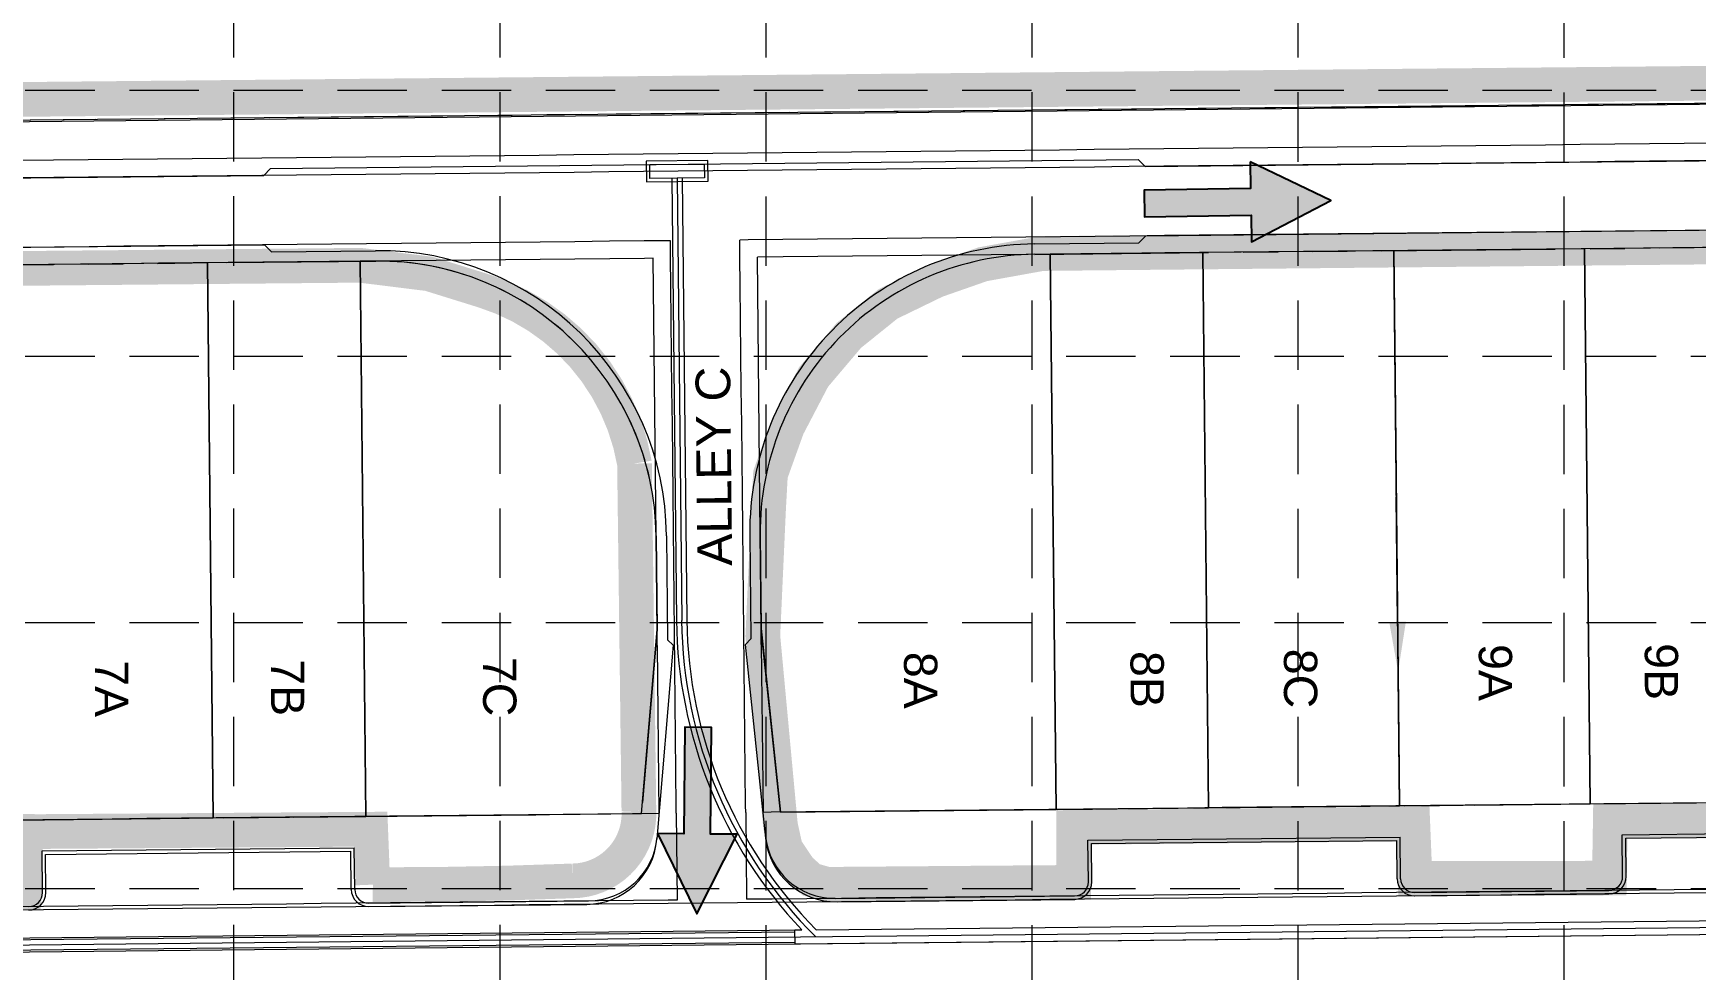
# Model space of a CAD drawing. Extents: x 2509062 to 2510599, y 7103311 to 7105769.
# Drawn here: x 2509763.3 to 2510002.9, y 7105218.3 to 7105353.2 of the extents above; entities that cross this region are included whole.
import ezdxf
from ezdxf.enums import TextEntityAlignment as Align

# ---------------------------------------------------------------- set-up
doc = ezdxf.new("R2010")
doc.units = 0
doc.header["$LTSCALE"] = 40
doc.header["$MEASUREMENT"] = 0
for name, pattern in [('DASHED', [0.75, 0.5, -0.25]), ('HIDDEN', [0.375, 0.25, -0.125]), ('PHANTOM2', [1.25, 0.625, -0.125, 0.125, -0.125, 0.125, -0.125])]:
    doc.linetypes.add(name, pattern=pattern)
for name, color, linetype in [('1 EROSION BLANKET', 84, 'Continuous'), ('C-FLOW-ARRW-2', 7, 'Continuous'), ('C-STNAMES-PH3-N', 1, 'Continuous'), ('C-TOPO-TINN-ALLEY-EP', 1, 'Continuous'), ('C-TOPO-TINN-BACK', 4, 'Continuous'), ('C-TOPO-TINN-CONST', 5, 'Continuous'), ('C-TOPO-TINN-FACE', 2, 'Continuous'), ('C-TOPO-TINN-RTWY', 3, 'Continuous'), ('GRID', 254, 'DASHED'), ('LIMITS OF DISTURBANCE', 1, 'Continuous'), ('STORM', 5, 'Continuous'), ('XHO461B_PT$0$V-BNDY-E', 14, 'Continuous'), ('XHO461B_ST$0$C-PHASE-BNDY', 14, 'Continuous'), ('XHO461C_PT$0$V-AREA', 6, 'Continuous'), ('XHO461C_PT$0$V-BNDY-ALL-N', 6, 'Continuous'), ('XHO461C_PT$0$V-BNDY-N-P3', 3, 'PHANTOM2'), ('XHO461C_PT$0$V-PROP-SUBD-IDEN-N-P3', 7, 'Continuous'), ('XHO461C_PT$0$V-PROP-SUBD-N-P3', 7, 'Continuous'), ('XHO461C_PT$0$V-RWAY-LINE-N-P3', 4, 'PHANTOM2'), ('XHO461C_PV$0$C-PHASE-BNDY', 3, 'Continuous'), ('XHO461C_PV$0$C-ROAD-BACK-N', 4, 'Continuous'), ('XHO461C_PV$0$C-ROAD-FACE-N', 2, 'Continuous'), ('XHO461PT$0$V-BNDY-ALL-N', 6, 'Continuous'), ('XHO461ST$0$C-PHASE-BNDY', 3, 'Continuous')]:
    doc.layers.add(name, color=color, linetype=linetype)
doc.styles.get("Standard").update_dxf_attribs({"font": 'ARIAL.TTF'})

msp = doc.modelspace()

# ---------------------------------------------------------------- linework, layer by layer
for points in [[(2509938.71, 7105334.72), (2509938.77, 7105330.88), (2509923.41, 7105330.63), (2509923.47, 7105326.79), (2509938.83, 7105327.04), (2509938.89, 7105323.2), (2509950.32, 7105329.14), (2509938.71, 7105334.72)], [(2509864.79, 7105237.82), (2509860.95, 7105237.85), (2509861.07, 7105253.21), (2509857.23, 7105253.24), (2509857.11, 7105237.88), (2509853.27, 7105237.91), (2509858.94, 7105226.34), (2509864.79, 7105237.82)]]:
    msp.add_lwpolyline(points, close=True)
at = {"color": 254}
for points in [[(2509938.89, 7105323.2), (2509938.71, 7105334.72), (2509950.32, 7105329.14), (2509938.71, 7105334.72)], [(2509923.41, 7105330.63), (2509923.47, 7105326.79), (2509938.77, 7105330.88), (2509938.83, 7105327.04)], [(2509861.07, 7105253.21), (2509857.23, 7105253.24), (2509860.95, 7105237.85), (2509857.11, 7105237.88)], [(2509853.27, 7105237.91), (2509864.79, 7105237.82), (2509858.94, 7105226.34), (2509864.79, 7105237.82)]]:
    msp.add_solid(points, dxfattribs=at)
at = {"layer": '1 EROSION BLANKET', "linetype": 'Continuous', "const_width": 5}
msp.add_lwpolyline([(2510039.23, 7105239.89), (2509990.6, 7105239.67), (2509990.47, 7105231.49), (2509962.46, 7105231.44), (2509962.14, 7105239.3), (2509913.26, 7105238.8), (2509913.26, 7105230.88), (2509877.71, 7105230.6), (2509875.45, 7105231.25), (2509873.75, 7105232.78), (2509871.74, 7105235.77), (2509871.01, 7105239.08), (2509868.47, 7105266.39), (2509869.3, 7105284.75), (2509869.57, 7105289.67), (2509872.01, 7105296.47), (2509875.78, 7105303.69), (2509880.86, 7105309.69), (2509886.52, 7105314.24), (2509893.44, 7105317.6), (2509900.17, 7105319.95), (2509908.7, 7105321.49), (2510042.24, 7105322.8)], dxfattribs=at)
msp.add_lwpolyline([(2509455.42, 7105316.51), (2509810.44, 7105319.8), (2509820.35, 7105318.57), (2509828.17, 7105316.14, -0.282446), (2509849.98, 7105291.23), (2509850.61, 7105241.19, -0.423985), (2509841.04, 7105231.09, -0.010534), (2509812.27, 7105230.55), (2509811.96, 7105238.54), (2509764.03, 7105238.2), (2509762.18, 7105238.23), (2509762.21, 7105230.89), (2509762.09, 7105229.55), (2509761.22, 7105229.6), (2509757.88, 7105229.78)], format="xyb", dxfattribs=at)
at = {"layer": 'C-FLOW-ARRW-2', "color": 7, "lineweight": 0}
msp.add_line((2509959.94, 7105268.43), (2509959.76, 7105286.42), dxfattribs=at)
msp.add_solid([(2509961.14, 7105268.44), (2509960.02, 7105261.23), (2509958.74, 7105268.41)], dxfattribs=at)
at = {"layer": 'C-TOPO-TINN-ALLEY-EP', "color": 7, "lineweight": 0}
for p, q in [((2509846.27, 7105333.25, 715.62), (2509841.27, 7105333.19, 715.63)), ((2509851.27, 7105333.3, 715.61), (2509846.27, 7105333.25, 715.62)), ((2509856.27, 7105333.35, 715.6), (2509851.27, 7105333.3, 715.61)), ((2509861.27, 7105333.4, 715.6), (2509856.27, 7105333.35, 715.6)), ((2509866.27, 7105333.45, 715.6), (2509861.27, 7105333.4, 715.6)), ((2509871.27, 7105333.5, 715.6), (2509866.27, 7105333.45, 715.6)), ((2509876.27, 7105333.55, 715.61), (2509871.27, 7105333.5, 715.6)), ((2509881.27, 7105333.6, 715.62), (2509876.27, 7105333.55, 715.61)), ((2509886.27, 7105333.66, 715.63), (2509881.27, 7105333.6, 715.62)), ((2509891.27, 7105333.71, 715.64), (2509886.27, 7105333.66, 715.63)), ((2509896.27, 7105333.76, 715.65), (2509891.27, 7105333.71, 715.64)), ((2509901.27, 7105333.81, 715.67), (2509896.27, 7105333.76, 715.65)), ((2509906.27, 7105333.86, 715.69), (2509901.27, 7105333.81, 715.67)), ((2509911.27, 7105333.91, 715.72), (2509906.27, 7105333.86, 715.69)), ((2509916.27, 7105333.96, 715.74), (2509911.27, 7105333.91, 715.72)), ((2509921.27, 7105334.01, 715.77), (2509916.27, 7105333.96, 715.74)), ((2509926.27, 7105334.06, 715.79), (2509921.27, 7105334.01, 715.77)), ((2509931.27, 7105334.12, 715.81), (2509926.27, 7105334.06, 715.79)), ((2509936.27, 7105334.17, 715.82), (2509931.27, 7105334.12, 715.81)), ((2509941.27, 7105334.22, 715.84), (2509936.27, 7105334.17, 715.82)), ((2509946.27, 7105334.27, 715.85), (2509941.27, 7105334.22, 715.84)), ((2509951.27, 7105334.32, 715.85), (2509946.27, 7105334.27, 715.85)), ((2509956.27, 7105334.37, 715.86), (2509951.27, 7105334.32, 715.85)), ((2509961.27, 7105334.42, 715.86), (2509956.27, 7105334.37, 715.86)), ((2509966.27, 7105334.47, 715.86), (2509961.27, 7105334.42, 715.86)), ((2509971.27, 7105334.53, 715.85), (2509966.27, 7105334.47, 715.86)), ((2509976.27, 7105334.58, 715.85), (2509971.27, 7105334.53, 715.85)), ((2509981.27, 7105334.63, 715.83), (2509976.27, 7105334.58, 715.85)), ((2509986.27, 7105334.68, 715.82), (2509981.27, 7105334.63, 715.83)), ((2509991.27, 7105334.73, 715.8), (2509986.27, 7105334.68, 715.82)), ((2509996.27, 7105334.78, 715.78), (2509991.27, 7105334.73, 715.8)), ((2510001.27, 7105334.83, 715.76), (2509996.27, 7105334.78, 715.78)), ((2510006.27, 7105334.88, 715.74), (2510001.27, 7105334.83, 715.76)), ((2509766.28, 7105332.43, 716.03), (2509761.28, 7105332.38, 716.06)), ((2509771.28, 7105332.48, 716), (2509766.28, 7105332.43, 716.03)), ((2509776.28, 7105332.53, 715.97), (2509771.28, 7105332.48, 716)), ((2509781.28, 7105332.58, 715.94), (2509776.28, 7105332.53, 715.97)), ((2509786.28, 7105332.63, 715.91), (2509781.28, 7105332.58, 715.94)), ((2509791.28, 7105332.68, 715.88), (2509786.28, 7105332.63, 715.91)), ((2509796.28, 7105332.73, 715.85), (2509791.28, 7105332.68, 715.88)), ((2509801.28, 7105332.79, 715.82), (2509796.28, 7105332.73, 715.85)), ((2509806.28, 7105332.84, 715.79), (2509801.28, 7105332.79, 715.82)), ((2509811.28, 7105332.89, 715.76), (2509806.28, 7105332.84, 715.79)), ((2509816.28, 7105332.94, 715.73), (2509811.28, 7105332.89, 715.76)), ((2509821.27, 7105332.99, 715.71), (2509816.28, 7105332.94, 715.73)), ((2509826.27, 7105333.04, 715.68), (2509821.27, 7105332.99, 715.71)), ((2509831.27, 7105333.09, 715.66), (2509826.27, 7105333.04, 715.68)), ((2509836.27, 7105333.14, 715.65), (2509831.27, 7105333.09, 715.66)), ((2509841.27, 7105333.19, 715.63), (2509836.27, 7105333.14, 715.65))]:
    msp.add_line(p, q, dxfattribs=at)
at = {"layer": 'C-TOPO-TINN-BACK', "color": 7, "lineweight": 0}
for p, q in [((2509846.27, 7105333.25, 715.12), (2509841.27, 7105333.19, 715.13)), ((2509851.27, 7105333.3, 715.11), (2509846.27, 7105333.25, 715.12)), ((2509856.27, 7105333.35, 715.11), (2509851.27, 7105333.3, 715.11)), ((2509861.27, 7105333.4, 715.1), (2509856.27, 7105333.35, 715.11)), ((2509866.27, 7105333.45, 715.1), (2509861.27, 7105333.4, 715.1)), ((2509871.27, 7105333.5, 715.1), (2509866.27, 7105333.45, 715.1)), ((2509876.27, 7105333.55, 715.11), (2509871.27, 7105333.5, 715.1)), ((2509881.27, 7105333.6, 715.12), (2509876.27, 7105333.55, 715.11)), ((2509886.27, 7105333.66, 715.13), (2509881.27, 7105333.6, 715.12)), ((2509891.27, 7105333.71, 715.14), (2509886.27, 7105333.66, 715.13)), ((2509896.27, 7105333.76, 715.16), (2509891.27, 7105333.71, 715.14)), ((2509901.27, 7105333.81, 715.17), (2509896.27, 7105333.76, 715.16)), ((2509906.27, 7105333.86, 715.2), (2509901.27, 7105333.81, 715.17)), ((2509911.27, 7105333.91, 715.22), (2509906.27, 7105333.86, 715.2)), ((2509916.27, 7105333.96, 715.24), (2509911.27, 7105333.91, 715.22)), ((2509921.27, 7105334.01, 715.27), (2509916.27, 7105333.96, 715.24)), ((2509926.27, 7105334.06, 715.29), (2509921.27, 7105334.01, 715.27)), ((2509931.27, 7105334.12, 715.31), (2509926.27, 7105334.06, 715.29)), ((2509936.27, 7105334.17, 715.33), (2509931.27, 7105334.12, 715.31)), ((2509941.27, 7105334.22, 715.34), (2509936.27, 7105334.17, 715.33)), ((2509946.27, 7105334.27, 715.35), (2509941.27, 7105334.22, 715.34)), ((2509951.27, 7105334.32, 715.36), (2509946.27, 7105334.27, 715.35)), ((2509956.27, 7105334.37, 715.36), (2509951.27, 7105334.32, 715.36)), ((2509961.27, 7105334.42, 715.36), (2509956.27, 7105334.37, 715.36)), ((2509966.27, 7105334.47, 715.36), (2509961.27, 7105334.42, 715.36)), ((2509971.27, 7105334.53, 715.36), (2509966.27, 7105334.47, 715.36)), ((2509976.27, 7105334.58, 715.35), (2509971.27, 7105334.53, 715.36)), ((2509981.27, 7105334.63, 715.34), (2509976.27, 7105334.58, 715.35)), ((2509986.27, 7105334.68, 715.32), (2509981.27, 7105334.63, 715.34)), ((2509991.27, 7105334.73, 715.31), (2509986.27, 7105334.68, 715.32)), ((2509996.27, 7105334.78, 715.29), (2509991.27, 7105334.73, 715.31)), ((2510001.27, 7105334.83, 715.26), (2509996.27, 7105334.78, 715.29)), ((2510006.27, 7105334.88, 715.24), (2510001.27, 7105334.83, 715.26)), ((2509766.28, 7105332.43, 715.53), (2509761.28, 7105332.38, 715.56)), ((2509771.28, 7105332.48, 715.5), (2509766.28, 7105332.43, 715.53)), ((2509776.28, 7105332.53, 715.47), (2509771.28, 7105332.48, 715.5)), ((2509781.28, 7105332.58, 715.44), (2509776.28, 7105332.53, 715.47)), ((2509786.28, 7105332.63, 715.41), (2509781.28, 7105332.58, 715.44)), ((2509791.28, 7105332.68, 715.38), (2509786.28, 7105332.63, 715.41)), ((2509796.28, 7105332.73, 715.35), (2509791.28, 7105332.68, 715.38)), ((2509801.28, 7105332.79, 715.32), (2509796.28, 7105332.73, 715.35)), ((2509806.28, 7105332.84, 715.29), (2509801.28, 7105332.79, 715.32)), ((2509811.28, 7105332.89, 715.26), (2509806.28, 7105332.84, 715.29)), ((2509816.28, 7105332.94, 715.23), (2509811.28, 7105332.89, 715.26)), ((2509821.27, 7105332.99, 715.21), (2509816.28, 7105332.94, 715.23)), ((2509826.27, 7105333.04, 715.19), (2509821.27, 7105332.99, 715.21)), ((2509831.27, 7105333.09, 715.17), (2509826.27, 7105333.04, 715.19)), ((2509836.27, 7105333.14, 715.15), (2509831.27, 7105333.09, 715.17)), ((2509841.27, 7105333.19, 715.13), (2509836.27, 7105333.14, 715.15)), ((2509886.37, 7105323.66, 715.13), (2509881.37, 7105323.6, 715.12)), ((2509891.37, 7105323.71, 715.14), (2509886.37, 7105323.66, 715.13)), ((2509896.37, 7105323.76, 715.16), (2509891.37, 7105323.71, 715.14)), ((2509901.37, 7105323.81, 715.17), (2509896.37, 7105323.76, 715.16)), ((2509906.37, 7105323.86, 715.2), (2509901.37, 7105323.81, 715.17)), ((2509911.37, 7105323.91, 715.22), (2509906.37, 7105323.86, 715.2)), ((2509916.37, 7105323.96, 715.24), (2509911.37, 7105323.91, 715.22)), ((2509921.37, 7105324.01, 715.27), (2509916.37, 7105323.96, 715.24)), ((2509926.37, 7105324.07, 715.29), (2509921.37, 7105324.01, 715.27)), ((2509931.37, 7105324.12, 715.31), (2509926.37, 7105324.07, 715.29)), ((2509936.37, 7105324.17, 715.33), (2509931.37, 7105324.12, 715.31)), ((2509941.37, 7105324.22, 715.34), (2509936.37, 7105324.17, 715.33)), ((2509946.37, 7105324.27, 715.35), (2509941.37, 7105324.22, 715.34)), ((2509951.37, 7105324.32, 715.36), (2509946.37, 7105324.27, 715.35)), ((2509956.37, 7105324.37, 715.36), (2509951.37, 7105324.32, 715.36)), ((2509961.37, 7105324.42, 715.36), (2509956.37, 7105324.37, 715.36)), ((2509966.37, 7105324.47, 715.36), (2509961.37, 7105324.42, 715.36)), ((2509971.37, 7105324.53, 715.36), (2509966.37, 7105324.47, 715.36)), ((2509976.37, 7105324.58, 715.35), (2509971.37, 7105324.53, 715.36)), ((2509981.37, 7105324.63, 715.34), (2509976.37, 7105324.58, 715.35)), ((2509986.37, 7105324.68, 715.32), (2509981.37, 7105324.63, 715.34)), ((2509991.37, 7105324.73, 715.31), (2509986.37, 7105324.68, 715.32)), ((2509996.37, 7105324.78, 715.29), (2509991.37, 7105324.73, 715.31)), ((2510001.37, 7105324.83, 715.26), (2509996.37, 7105324.78, 715.29)), ((2510006.37, 7105324.88, 715.24), (2510001.37, 7105324.83, 715.26)), ((2509766.38, 7105322.43, 715.53), (2509761.38, 7105322.38, 715.56)), ((2509771.38, 7105322.48, 715.5), (2509766.38, 7105322.43, 715.53)), ((2509776.38, 7105322.53, 715.47), (2509771.38, 7105322.48, 715.5)), ((2509781.38, 7105322.58, 715.44), (2509776.38, 7105322.53, 715.47)), ((2509786.38, 7105322.63, 715.41), (2509781.38, 7105322.58, 715.44)), ((2509791.38, 7105322.68, 715.38), (2509786.38, 7105322.63, 715.41)), ((2509796.38, 7105322.73, 715.35), (2509791.38, 7105322.68, 715.38)), ((2509801.38, 7105322.79, 715.32), (2509796.38, 7105322.73, 715.35)), ((2509806.38, 7105322.84, 715.29), (2509801.38, 7105322.79, 715.32)), ((2509811.38, 7105322.89, 715.26), (2509806.38, 7105322.84, 715.29)), ((2509816.38, 7105322.94, 715.23), (2509811.38, 7105322.89, 715.26)), ((2509821.38, 7105322.99, 715.21), (2509816.38, 7105322.94, 715.23)), ((2509826.38, 7105323.04, 715.19), (2509821.38, 7105322.99, 715.21)), ((2509831.38, 7105323.09, 715.17), (2509826.38, 7105323.04, 715.19)), ((2509836.38, 7105323.14, 715.15), (2509831.38, 7105323.09, 715.17)), ((2509841.38, 7105323.2, 715.13), (2509836.38, 7105323.14, 715.15)), ((2509846.38, 7105323.25, 715.12), (2509841.38, 7105323.2, 715.13)), ((2509851.38, 7105323.3, 715.11), (2509846.38, 7105323.25, 715.12)), ((2509855.15, 7105323.34, 715.11), (2509851.38, 7105323.3, 715.11)), ((2509855.18, 7105320.84, 715.15), (2509855.15, 7105323.34, 715.11)), ((2509866.37, 7105323.45, 715.1), (2509865.15, 7105323.44, 715.1)), ((2509865.18, 7105320.94, 715.15), (2509865.15, 7105323.44, 715.1)), ((2509871.37, 7105323.5, 715.1), (2509866.37, 7105323.45, 715.1)), ((2509876.37, 7105323.55, 715.11), (2509871.37, 7105323.5, 715.1)), ((2509881.37, 7105323.6, 715.12), (2509876.37, 7105323.55, 715.11)), ((2509855.22, 7105316.84, 715.17), (2509855.18, 7105320.84, 715.15)), ((2509865.22, 7105316.94, 715.17), (2509865.18, 7105320.94, 715.15)), ((2509855.27, 7105311.84, 715.19), (2509855.22, 7105316.84, 715.17)), ((2509865.27, 7105311.94, 715.19), (2509865.22, 7105316.94, 715.17)), ((2509855.32, 7105306.84, 715.22), (2509855.27, 7105311.84, 715.19)), ((2509865.32, 7105306.94, 715.22), (2509865.27, 7105311.94, 715.19)), ((2509865.37, 7105301.94, 715.24), (2509865.32, 7105306.94, 715.22)), ((2509855.37, 7105301.84, 715.24), (2509855.32, 7105306.84, 715.22)), ((2509855.43, 7105296.84, 715.27), (2509855.37, 7105301.84, 715.24)), ((2509865.43, 7105296.94, 715.27), (2509865.37, 7105301.94, 715.24)), ((2509855.48, 7105291.84, 715.29), (2509855.43, 7105296.84, 715.27)), ((2509865.48, 7105291.94, 715.29), (2509865.43, 7105296.94, 715.27)), ((2509855.53, 7105286.84, 715.32), (2509855.48, 7105291.84, 715.29)), ((2509865.53, 7105286.94, 715.32), (2509865.48, 7105291.94, 715.29)), ((2509855.58, 7105281.84, 715.35), (2509855.53, 7105286.84, 715.32)), ((2509865.58, 7105281.94, 715.35), (2509865.53, 7105286.94, 715.32)), ((2509855.63, 7105276.84, 715.37), (2509855.58, 7105281.84, 715.35)), ((2509865.63, 7105276.94, 715.37), (2509865.58, 7105281.94, 715.35)), ((2509855.68, 7105271.84, 715.4), (2509855.63, 7105276.84, 715.37)), ((2509865.68, 7105271.94, 715.4), (2509865.63, 7105276.94, 715.37)), ((2509855.73, 7105266.84, 715.42), (2509855.68, 7105271.84, 715.4)), ((2509865.73, 7105266.94, 715.42), (2509865.68, 7105271.94, 715.4)), ((2509855.78, 7105261.84, 715.45), (2509855.73, 7105266.84, 715.42)), ((2509865.78, 7105261.94, 715.45), (2509865.73, 7105266.94, 715.42)), ((2509855.84, 7105256.84, 715.47), (2509855.78, 7105261.84, 715.45)), ((2509865.83, 7105256.94, 715.47), (2509865.78, 7105261.94, 715.45)), ((2509855.89, 7105251.84, 715.5), (2509855.84, 7105256.84, 715.47)), ((2509865.89, 7105251.94, 715.5), (2509865.83, 7105256.94, 715.47)), ((2509855.94, 7105246.84, 715.53), (2509855.89, 7105251.84, 715.5)), ((2509865.94, 7105246.94, 715.53), (2509865.89, 7105251.94, 715.5)), ((2509855.99, 7105241.84, 715.55), (2509855.94, 7105246.84, 715.53)), ((2509865.99, 7105241.94, 715.55), (2509865.94, 7105246.94, 715.53)), ((2509856, 7105240.84, 715.56), (2509855.99, 7105241.84, 715.55)), ((2509856, 7105240.84, 715.56), (2509856.13, 7105228.34, 716.3)), ((2509866, 7105240.94, 715.56), (2509865.99, 7105241.94, 715.55)), ((2509866, 7105240.94, 715.56), (2509866.13, 7105228.44, 716.25)), ((2509804.82, 7105227.82, 716.56), (2509799.82, 7105227.76, 716.58)), ((2509809.82, 7105227.87, 716.53), (2509804.82, 7105227.82, 716.56)), ((2509814.81, 7105227.92, 716.51), (2509809.82, 7105227.87, 716.53)), ((2509819.81, 7105227.97, 716.48), (2509814.81, 7105227.92, 716.51)), ((2509824.81, 7105228.02, 716.46), (2509819.81, 7105227.97, 716.48)), ((2509829.81, 7105228.07, 716.43), (2509824.81, 7105228.02, 716.46)), ((2509834.81, 7105228.12, 716.41), (2509829.81, 7105228.07, 716.43)), ((2509839.81, 7105228.17, 716.38), (2509834.81, 7105228.12, 716.41)), ((2509844.81, 7105228.23, 716.36), (2509839.81, 7105228.17, 716.38)), ((2509849.81, 7105228.28, 716.33), (2509844.81, 7105228.23, 716.36)), ((2509854.81, 7105228.33, 716.31), (2509849.81, 7105228.28, 716.33)), ((2509856.13, 7105228.34, 716.3), (2509854.81, 7105228.33, 716.31)), ((2509869.81, 7105228.48, 716.23), (2509866.13, 7105228.44, 716.25)), ((2509874.81, 7105228.53, 716.21), (2509869.81, 7105228.48, 716.23)), ((2509879.81, 7105228.58, 716.18), (2509874.81, 7105228.53, 716.21)), ((2509884.81, 7105228.63, 716.16), (2509879.81, 7105228.58, 716.18)), ((2509889.81, 7105228.69, 716.13), (2509884.81, 7105228.63, 716.16)), ((2509894.81, 7105228.74, 716.11), (2509889.81, 7105228.69, 716.13)), ((2509899.81, 7105228.79, 716.08), (2509894.81, 7105228.74, 716.11)), ((2509904.81, 7105228.84, 716.06), (2509899.81, 7105228.79, 716.08)), ((2509909.81, 7105228.89, 716.03), (2509904.81, 7105228.84, 716.06)), ((2509914.81, 7105228.94, 716.01), (2509909.81, 7105228.89, 716.03)), ((2509919.81, 7105228.99, 715.98), (2509914.81, 7105228.94, 716.01)), ((2509924.81, 7105229.04, 715.96), (2509919.81, 7105228.99, 715.98)), ((2509929.81, 7105229.1, 715.93), (2509924.81, 7105229.04, 715.96)), ((2509934.81, 7105229.15, 715.91), (2509929.81, 7105229.1, 715.93)), ((2509939.81, 7105229.2, 715.88), (2509934.81, 7105229.15, 715.91)), ((2509944.81, 7105229.25, 715.86), (2509939.81, 7105229.2, 715.88)), ((2509949.81, 7105229.3, 715.83), (2509944.81, 7105229.25, 715.86)), ((2509954.81, 7105229.35, 715.81), (2509949.81, 7105229.3, 715.83)), ((2509959.81, 7105229.4, 715.78), (2509954.81, 7105229.35, 715.81)), ((2509964.81, 7105229.45, 715.76), (2509959.81, 7105229.4, 715.78)), ((2509969.81, 7105229.5, 715.73), (2509964.81, 7105229.45, 715.76)), ((2509974.81, 7105229.56, 715.71), (2509969.81, 7105229.5, 715.73)), ((2509979.81, 7105229.61, 715.68), (2509974.81, 7105229.56, 715.71)), ((2509984.81, 7105229.66, 715.66), (2509979.81, 7105229.61, 715.68)), ((2509989.81, 7105229.71, 715.63), (2509984.81, 7105229.66, 715.66)), ((2509994.81, 7105229.76, 715.61), (2509989.81, 7105229.71, 715.63)), ((2509999.81, 7105229.81, 715.58), (2509994.81, 7105229.76, 715.61)), ((2510004.81, 7105229.86, 715.56), (2509999.81, 7105229.81, 715.58)), ((2509764.82, 7105227.41, 716.76), (2509759.82, 7105227.36, 716.78)), ((2509769.82, 7105227.46, 716.73), (2509764.82, 7105227.41, 716.76)), ((2509774.82, 7105227.51, 716.71), (2509769.82, 7105227.46, 716.73)), ((2509779.82, 7105227.56, 716.68), (2509774.82, 7105227.51, 716.71)), ((2509784.82, 7105227.61, 716.66), (2509779.82, 7105227.56, 716.68)), ((2509789.82, 7105227.66, 716.63), (2509784.82, 7105227.61, 716.66)), ((2509794.82, 7105227.71, 716.61), (2509789.82, 7105227.66, 716.63)), ((2509799.82, 7105227.76, 716.58), (2509794.82, 7105227.71, 716.61))]:
    msp.add_line(p, q, dxfattribs=at)
at = {"layer": 'C-TOPO-TINN-CONST', "color": 7, "lineweight": 0}
for p, q in [((2509959.4, 7105321.9, 715.92), (2509959.49, 7105312.9, 717)), ((2509959.49, 7105312.9, 717), (2509960.16, 7105246.91, 716.3)), ((2509960.16, 7105246.91, 716.3), (2509960.22, 7105241.91, 716.03))]:
    msp.add_line(p, q, dxfattribs=at)
at = {"layer": 'C-TOPO-TINN-FACE', "color": 7, "lineweight": 0}
for p, q in [((2509854.82, 7105227.83, 715.81), (2509849.82, 7105227.78, 715.83)), ((2509859.82, 7105227.88, 715.78), (2509854.82, 7105227.83, 715.81)), ((2509864.82, 7105227.93, 715.76), (2509859.82, 7105227.88, 715.78)), ((2509869.82, 7105227.98, 715.73), (2509864.82, 7105227.93, 715.76)), ((2509874.82, 7105228.03, 715.71), (2509869.82, 7105227.98, 715.73)), ((2509879.82, 7105228.08, 715.68), (2509874.82, 7105228.03, 715.71)), ((2509884.82, 7105228.13, 715.66), (2509879.82, 7105228.08, 715.68)), ((2509889.82, 7105228.19, 715.63), (2509884.82, 7105228.13, 715.66)), ((2509894.82, 7105228.24, 715.61), (2509889.82, 7105228.19, 715.63)), ((2509899.82, 7105228.29, 715.58), (2509894.82, 7105228.24, 715.61)), ((2509904.82, 7105228.34, 715.56), (2509899.82, 7105228.29, 715.58)), ((2509909.82, 7105228.39, 715.53), (2509904.82, 7105228.34, 715.56)), ((2509914.81, 7105228.44, 715.51), (2509909.82, 7105228.39, 715.53)), ((2509919.81, 7105228.49, 715.48), (2509914.81, 7105228.44, 715.51)), ((2509924.81, 7105228.54, 715.46), (2509919.81, 7105228.49, 715.48)), ((2509929.81, 7105228.6, 715.43), (2509924.81, 7105228.54, 715.46)), ((2509934.81, 7105228.65, 715.41), (2509929.81, 7105228.6, 715.43)), ((2509939.81, 7105228.7, 715.38), (2509934.81, 7105228.65, 715.41)), ((2509944.81, 7105228.75, 715.36), (2509939.81, 7105228.7, 715.38)), ((2509949.81, 7105228.8, 715.33), (2509944.81, 7105228.75, 715.36)), ((2509954.81, 7105228.85, 715.31), (2509949.81, 7105228.8, 715.33)), ((2509959.81, 7105228.9, 715.28), (2509954.81, 7105228.85, 715.31)), ((2509964.81, 7105228.95, 715.26), (2509959.81, 7105228.9, 715.28)), ((2509969.81, 7105229, 715.23), (2509964.81, 7105228.95, 715.26)), ((2509974.81, 7105229.06, 715.21), (2509969.81, 7105229, 715.23)), ((2509979.81, 7105229.11, 715.18), (2509974.81, 7105229.06, 715.21)), ((2509984.81, 7105229.16, 715.16), (2509979.81, 7105229.11, 715.18)), ((2509989.81, 7105229.21, 715.13), (2509984.81, 7105229.16, 715.16)), ((2509994.81, 7105229.26, 715.11), (2509989.81, 7105229.21, 715.13)), ((2509999.81, 7105229.31, 715.08), (2509994.81, 7105229.26, 715.11)), ((2510004.81, 7105229.36, 715.06), (2509999.81, 7105229.31, 715.08)), ((2509764.82, 7105226.91, 716.26), (2509759.82, 7105226.86, 716.28)), ((2509769.82, 7105226.96, 716.23), (2509764.82, 7105226.91, 716.26)), ((2509774.82, 7105227.01, 716.21), (2509769.82, 7105226.96, 716.23)), ((2509779.82, 7105227.06, 716.18), (2509774.82, 7105227.01, 716.21)), ((2509784.82, 7105227.11, 716.16), (2509779.82, 7105227.06, 716.18)), ((2509789.82, 7105227.16, 716.13), (2509784.82, 7105227.11, 716.16)), ((2509794.82, 7105227.21, 716.11), (2509789.82, 7105227.16, 716.13)), ((2509799.82, 7105227.26, 716.08), (2509794.82, 7105227.21, 716.11)), ((2509804.82, 7105227.32, 716.06), (2509799.82, 7105227.26, 716.08)), ((2509809.82, 7105227.37, 716.03), (2509804.82, 7105227.32, 716.06)), ((2509814.82, 7105227.42, 716.01), (2509809.82, 7105227.37, 716.03)), ((2509819.82, 7105227.47, 715.98), (2509814.82, 7105227.42, 716.01)), ((2509824.82, 7105227.52, 715.96), (2509819.82, 7105227.47, 715.98)), ((2509829.82, 7105227.57, 715.93), (2509824.82, 7105227.52, 715.96)), ((2509834.82, 7105227.62, 715.91), (2509829.82, 7105227.57, 715.93)), ((2509839.82, 7105227.67, 715.88), (2509834.82, 7105227.62, 715.91)), ((2509844.82, 7105227.73, 715.86), (2509839.82, 7105227.67, 715.88)), ((2509849.82, 7105227.78, 715.83), (2509844.82, 7105227.73, 715.86))]:
    msp.add_line(p, q, dxfattribs=at)
at = {"layer": 'C-TOPO-TINN-RTWY', "color": 7, "lineweight": 0}
for p, q in [((2509836.25, 7105335.64, 715.7), (2509831.25, 7105335.59, 715.72)), ((2509841.25, 7105335.69, 715.69), (2509836.25, 7105335.64, 715.7)), ((2509846.25, 7105335.75, 715.68), (2509841.25, 7105335.69, 715.69)), ((2509851.25, 7105335.8, 715.67), (2509846.25, 7105335.75, 715.68)), ((2509856.25, 7105335.85, 715.66), (2509851.25, 7105335.8, 715.67)), ((2509861.25, 7105335.9, 715.66), (2509856.25, 7105335.85, 715.66)), ((2509866.25, 7105335.95, 715.66), (2509861.25, 7105335.9, 715.66)), ((2509871.25, 7105336, 715.66), (2509866.25, 7105335.95, 715.66)), ((2509876.25, 7105336.05, 715.66), (2509871.25, 7105336, 715.66)), ((2509881.25, 7105336.1, 715.67), (2509876.25, 7105336.05, 715.66)), ((2509886.25, 7105336.16, 715.68), (2509881.25, 7105336.1, 715.67)), ((2509891.25, 7105336.21, 715.69), (2509886.25, 7105336.16, 715.68)), ((2509896.25, 7105336.26, 715.71), (2509891.25, 7105336.21, 715.69)), ((2509901.24, 7105336.31, 715.73), (2509896.25, 7105336.26, 715.71)), ((2509906.24, 7105336.36, 715.75), (2509901.24, 7105336.31, 715.73)), ((2509911.24, 7105336.41, 715.77), (2509906.24, 7105336.36, 715.75)), ((2509916.24, 7105336.46, 715.8), (2509911.24, 7105336.41, 715.77)), ((2509921.24, 7105336.51, 715.82), (2509916.24, 7105336.46, 715.8)), ((2509926.24, 7105336.56, 715.84), (2509921.24, 7105336.51, 715.82)), ((2509931.24, 7105336.62, 715.86), (2509926.24, 7105336.56, 715.84)), ((2509936.24, 7105336.67, 715.88), (2509931.24, 7105336.62, 715.86)), ((2509941.24, 7105336.72, 715.89), (2509936.24, 7105336.67, 715.88)), ((2509946.24, 7105336.77, 715.9), (2509941.24, 7105336.72, 715.89)), ((2509951.24, 7105336.82, 715.91), (2509946.24, 7105336.77, 715.9)), ((2509956.24, 7105336.87, 715.91), (2509951.24, 7105336.82, 715.91)), ((2509961.24, 7105336.92, 715.92), (2509956.24, 7105336.87, 715.91)), ((2509966.24, 7105336.97, 715.91), (2509961.24, 7105336.92, 715.92)), ((2509971.24, 7105337.03, 715.91), (2509966.24, 7105336.97, 715.91)), ((2509976.24, 7105337.08, 715.9), (2509971.24, 7105337.03, 715.91)), ((2509981.24, 7105337.13, 715.89), (2509976.24, 7105337.08, 715.9)), ((2509986.24, 7105337.18, 715.88), (2509981.24, 7105337.13, 715.89)), ((2509991.24, 7105337.23, 715.86), (2509986.24, 7105337.18, 715.88)), ((2509996.24, 7105337.28, 715.84), (2509991.24, 7105337.23, 715.86)), ((2510001.24, 7105337.33, 715.82), (2509996.24, 7105337.28, 715.84)), ((2510006.24, 7105337.38, 715.79), (2510001.24, 7105337.33, 715.82)), ((2509766.25, 7105334.93, 716.09), (2509761.25, 7105334.88, 716.12)), ((2509771.25, 7105334.98, 716.06), (2509766.25, 7105334.93, 716.09)), ((2509776.25, 7105335.03, 716.03), (2509771.25, 7105334.98, 716.06)), ((2509781.25, 7105335.08, 716), (2509776.25, 7105335.03, 716.03)), ((2509786.25, 7105335.13, 715.97), (2509781.25, 7105335.08, 716)), ((2509791.25, 7105335.18, 715.94), (2509786.25, 7105335.13, 715.97)), ((2509796.25, 7105335.23, 715.91), (2509791.25, 7105335.18, 715.94)), ((2509801.25, 7105335.28, 715.88), (2509796.25, 7105335.23, 715.91)), ((2509806.25, 7105335.34, 715.85), (2509801.25, 7105335.28, 715.88)), ((2509811.25, 7105335.39, 715.82), (2509806.25, 7105335.34, 715.85)), ((2509816.25, 7105335.44, 715.79), (2509811.25, 7105335.39, 715.82)), ((2509821.25, 7105335.49, 715.76), (2509816.25, 7105335.44, 715.79)), ((2509826.25, 7105335.54, 715.74), (2509821.25, 7105335.49, 715.76)), ((2509831.25, 7105335.59, 715.72), (2509826.25, 7105335.54, 715.74)), ((2509896.4, 7105321.26, 715.71), (2509891.4, 7105321.21, 715.69)), ((2509901.4, 7105321.31, 715.73), (2509896.4, 7105321.26, 715.71)), ((2509906.4, 7105321.36, 715.75), (2509901.4, 7105321.31, 715.73)), ((2509911.4, 7105321.41, 715.77), (2509906.4, 7105321.36, 715.75)), ((2509916.4, 7105321.46, 715.8), (2509911.4, 7105321.41, 715.77)), ((2509921.4, 7105321.51, 715.82), (2509916.4, 7105321.46, 715.8)), ((2509926.4, 7105321.57, 715.84), (2509921.4, 7105321.51, 715.82)), ((2509931.4, 7105321.62, 715.86), (2509926.4, 7105321.57, 715.84)), ((2509936.4, 7105321.67, 715.88), (2509931.4, 7105321.62, 715.86)), ((2509941.4, 7105321.72, 715.89), (2509936.4, 7105321.67, 715.88)), ((2509946.4, 7105321.77, 715.9), (2509941.4, 7105321.72, 715.89)), ((2509951.4, 7105321.82, 715.91), (2509946.4, 7105321.77, 715.9)), ((2509956.4, 7105321.87, 715.91), (2509951.4, 7105321.82, 715.91)), ((2509961.4, 7105321.92, 715.92), (2509956.4, 7105321.87, 715.91)), ((2509966.4, 7105321.97, 715.91), (2509961.4, 7105321.92, 715.92)), ((2509971.39, 7105322.03, 715.91), (2509966.4, 7105321.97, 715.91)), ((2509976.39, 7105322.08, 715.9), (2509971.39, 7105322.03, 715.91)), ((2509981.39, 7105322.13, 715.89), (2509976.39, 7105322.08, 715.9)), ((2509986.39, 7105322.18, 715.88), (2509981.39, 7105322.13, 715.89)), ((2509991.39, 7105322.23, 715.86), (2509986.39, 7105322.18, 715.88)), ((2509996.39, 7105322.28, 715.84), (2509991.39, 7105322.23, 715.86)), ((2510001.39, 7105322.33, 715.82), (2509996.39, 7105322.28, 715.84)), ((2510006.39, 7105322.38, 715.79), (2510001.39, 7105322.33, 715.82)), ((2509766.41, 7105319.93, 716.09), (2509761.41, 7105319.88, 716.12)), ((2509771.41, 7105319.98, 716.06), (2509766.41, 7105319.93, 716.09)), ((2509776.41, 7105320.03, 716.03), (2509771.41, 7105319.98, 716.06)), ((2509781.4, 7105320.08, 716), (2509776.41, 7105320.03, 716.03)), ((2509786.4, 7105320.13, 715.97), (2509781.4, 7105320.08, 716)), ((2509791.4, 7105320.18, 715.94), (2509786.4, 7105320.13, 715.97)), ((2509796.4, 7105320.23, 715.91), (2509791.4, 7105320.18, 715.94)), ((2509801.4, 7105320.29, 715.88), (2509796.4, 7105320.23, 715.91)), ((2509806.4, 7105320.34, 715.85), (2509801.4, 7105320.29, 715.88)), ((2509811.4, 7105320.39, 715.82), (2509806.4, 7105320.34, 715.85)), ((2509816.4, 7105320.44, 715.79), (2509811.4, 7105320.39, 715.82)), ((2509821.4, 7105320.49, 715.76), (2509816.4, 7105320.44, 715.79)), ((2509826.4, 7105320.54, 715.74), (2509821.4, 7105320.49, 715.76)), ((2509831.4, 7105320.59, 715.72), (2509826.4, 7105320.54, 715.74)), ((2509836.4, 7105320.64, 715.7), (2509831.4, 7105320.59, 715.72)), ((2509841.4, 7105320.7, 715.69), (2509836.4, 7105320.64, 715.7)), ((2509846.4, 7105320.75, 715.68), (2509841.4, 7105320.7, 715.69)), ((2509851.4, 7105320.8, 715.67), (2509846.4, 7105320.75, 715.68)), ((2509852.68, 7105320.81, 715.67), (2509851.4, 7105320.8, 715.67)), ((2509853.09, 7105280.81, 715.9), (2509852.68, 7105320.81, 715.67)), ((2509871.4, 7105321, 715.66), (2509867.68, 7105320.96, 715.66)), ((2509868.09, 7105280.97, 715.9), (2509867.68, 7105320.96, 715.66)), ((2509876.4, 7105321.05, 715.66), (2509871.4, 7105321, 715.66)), ((2509881.4, 7105321.1, 715.67), (2509876.4, 7105321.05, 715.66)), ((2509886.4, 7105321.16, 715.68), (2509881.4, 7105321.1, 715.67)), ((2509891.4, 7105321.21, 715.69), (2509886.4, 7105321.16, 715.68)), ((2509853.13, 7105276.81, 715.93), (2509853.09, 7105280.81, 715.9)), ((2509868.13, 7105276.97, 715.93), (2509868.09, 7105280.97, 715.9)), ((2509853.18, 7105271.81, 715.95), (2509853.13, 7105276.81, 715.93)), ((2509868.18, 7105271.97, 715.95), (2509868.13, 7105276.97, 715.93)), ((2509853.23, 7105266.81, 715.98), (2509853.18, 7105271.81, 715.95)), ((2509868.23, 7105266.97, 715.98), (2509868.18, 7105271.97, 715.95)), ((2509853.25, 7105265.02, 715.99), (2509853.23, 7105266.81, 715.98)), ((2509868.25, 7105265.17, 715.99), (2509868.23, 7105266.97, 715.98)), ((2509853.25, 7105265.02, 715.99), (2509853.5, 7105240.81, 716.57)), ((2509868.25, 7105265.17, 715.99), (2509868.5, 7105240.97, 716.5)), ((2509989.68, 7105242.21, 715.89), (2509984.68, 7105242.16, 715.92)), ((2509994.68, 7105242.26, 715.87), (2509989.68, 7105242.21, 715.89)), ((2509999.68, 7105242.31, 715.84), (2509994.68, 7105242.26, 715.87)), ((2510004.68, 7105242.36, 715.82), (2509999.68, 7105242.31, 715.84)), ((2509764.69, 7105239.91, 717.02), (2509759.69, 7105239.85, 717.04)), ((2509769.69, 7105239.96, 716.99), (2509764.69, 7105239.91, 717.02)), ((2509774.69, 7105240.01, 716.97), (2509769.69, 7105239.96, 716.99)), ((2509779.69, 7105240.06, 716.94), (2509774.69, 7105240.01, 716.97)), ((2509784.69, 7105240.11, 716.92), (2509779.69, 7105240.06, 716.94)), ((2509789.69, 7105240.16, 716.89), (2509784.69, 7105240.11, 716.92)), ((2509794.69, 7105240.21, 716.87), (2509789.69, 7105240.16, 716.89)), ((2509799.69, 7105240.26, 716.84), (2509794.69, 7105240.21, 716.87)), ((2509804.69, 7105240.32, 716.82), (2509799.69, 7105240.26, 716.84)), ((2509809.69, 7105240.37, 716.79), (2509804.69, 7105240.32, 716.82)), ((2509814.69, 7105240.42, 716.77), (2509809.69, 7105240.37, 716.79)), ((2509819.69, 7105240.47, 716.74), (2509814.69, 7105240.42, 716.77)), ((2509824.69, 7105240.52, 716.72), (2509819.69, 7105240.47, 716.74)), ((2509829.69, 7105240.57, 716.69), (2509824.69, 7105240.52, 716.72)), ((2509834.69, 7105240.62, 716.67), (2509829.69, 7105240.57, 716.69)), ((2509839.69, 7105240.67, 716.64), (2509834.69, 7105240.62, 716.67)), ((2509844.69, 7105240.72, 716.62), (2509839.69, 7105240.67, 716.64)), ((2509849.69, 7105240.78, 716.59), (2509844.69, 7105240.72, 716.62)), ((2509853.5, 7105240.81, 716.57), (2509849.69, 7105240.78, 716.59)), ((2509869.68, 7105240.98, 716.49), (2509868.5, 7105240.97, 716.5)), ((2509874.68, 7105241.03, 716.47), (2509869.68, 7105240.98, 716.49)), ((2509879.68, 7105241.08, 716.44), (2509874.68, 7105241.03, 716.47)), ((2509884.68, 7105241.13, 716.42), (2509879.68, 7105241.08, 716.44)), ((2509889.68, 7105241.19, 716.39), (2509884.68, 7105241.13, 716.42)), ((2509894.68, 7105241.24, 716.37), (2509889.68, 7105241.19, 716.39)), ((2509899.68, 7105241.29, 716.34), (2509894.68, 7105241.24, 716.37)), ((2509904.68, 7105241.34, 716.32), (2509899.68, 7105241.29, 716.34)), ((2509909.68, 7105241.39, 716.29), (2509904.68, 7105241.34, 716.32)), ((2509914.68, 7105241.44, 716.27), (2509909.68, 7105241.39, 716.29)), ((2509919.68, 7105241.49, 716.24), (2509914.68, 7105241.44, 716.27)), ((2509924.68, 7105241.54, 716.22), (2509919.68, 7105241.49, 716.24)), ((2509929.68, 7105241.59, 716.19), (2509924.68, 7105241.54, 716.22)), ((2509934.68, 7105241.65, 716.17), (2509929.68, 7105241.59, 716.19)), ((2509939.68, 7105241.7, 716.14), (2509934.68, 7105241.65, 716.17)), ((2509944.68, 7105241.75, 716.12), (2509939.68, 7105241.7, 716.14)), ((2509949.68, 7105241.8, 716.09), (2509944.68, 7105241.75, 716.12)), ((2509954.68, 7105241.85, 716.07), (2509949.68, 7105241.8, 716.09)), ((2509959.68, 7105241.9, 716.04), (2509954.68, 7105241.85, 716.07)), ((2509964.68, 7105241.95, 716.02), (2509959.68, 7105241.9, 716.04)), ((2509969.68, 7105242, 715.99), (2509964.68, 7105241.95, 716.02)), ((2509974.68, 7105242.06, 715.97), (2509969.68, 7105242, 715.99)), ((2509979.68, 7105242.11, 715.94), (2509974.68, 7105242.06, 715.97)), ((2509984.68, 7105242.16, 715.92), (2509979.68, 7105242.11, 715.94))]:
    msp.add_line(p, q, dxfattribs=at)
at = {"layer": 'GRID', "color": 252, "linetype": 'HIDDEN', "lineweight": 0}
for p, q in [((2509792.26, 7103504.74), (2509792.26, 7105728.4)), ((2509830.6, 7103504.74), (2509830.6, 7105728.4)), ((2509868.94, 7103504.73), (2509868.94, 7105728.4)), ((2509907.27, 7103504.73), (2509907.27, 7105728.4)), ((2509945.61, 7103504.72), (2509945.61, 7105728.4)), ((2509983.95, 7103504.71), (2509983.95, 7105728.4)), ((2509102.19, 7105345.03), (2510559.01, 7105345.03)), ((2509102.19, 7105306.69), (2510559.01, 7105306.69)), ((2509102.19, 7105268.35), (2510559.01, 7105268.35)), ((2509102.19, 7105230.01), (2510559.01, 7105230.01))]:
    msp.add_line(p, q, dxfattribs=at)
at = {"layer": 'LIMITS OF DISTURBANCE', "linetype": 'HIDDEN', "ltscale": 3, "const_width": 5}
msp.add_lwpolyline([(2510346.96, 7104107.84), (2509196.41, 7104099.99), (2509189.37, 7105338.21), (2510325.02, 7105349.1), (2510335.26, 7104307.47), (2510344.6, 7104260.31), (2510346.93, 7104123.52), (2510346.93, 7104123.52), (2510346.96, 7104107.84)], close=True, dxfattribs=at)
at = {"layer": 'STORM', "lineweight": 0}
for p, q in [((2509860.54, 7105334.89), (2509851.66, 7105334.8)), ((2509860.54, 7105334.89), (2509851.66, 7105334.8)), ((2509851.66, 7105334.8), (2509851.69, 7105331.8)), ((2509851.66, 7105334.8), (2509851.69, 7105331.8)), ((2509852.17, 7105334.31), (2509860.04, 7105334.39)), ((2509852.17, 7105334.31), (2509860.04, 7105334.39)), ((2509852.19, 7105332.31), (2509852.17, 7105334.31)), ((2509852.19, 7105332.31), (2509852.17, 7105334.31)), ((2509860.04, 7105334.39), (2509860.06, 7105332.39)), ((2509860.04, 7105334.39), (2509860.06, 7105332.39)), ((2509860.57, 7105331.9), (2509860.54, 7105334.89)), ((2509860.57, 7105331.9), (2509860.54, 7105334.89)), ((2509851.69, 7105331.8), (2509860.57, 7105331.9)), ((2509851.69, 7105331.8), (2509860.57, 7105331.9)), ((2509860.06, 7105332.39), (2509852.19, 7105332.31)), ((2509860.06, 7105332.39), (2509852.19, 7105332.31)), ((2509855.37, 7105332.34), (2509856.03, 7105268.62)), ((2509855.37, 7105332.34), (2509856.03, 7105268.62)), ((2509856.12, 7105332.35), (2509856.78, 7105268.63)), ((2509856.12, 7105332.35), (2509856.78, 7105268.63)), ((2509856.87, 7105332.36), (2509857.53, 7105268.64)), ((2509856.87, 7105332.36), (2509857.53, 7105268.64)), ((2509747.15, 7105221.73), (2510129.8, 7105225.65)), ((2509747.15, 7105221.73), (2510129.8, 7105225.65)), ((2509747.15, 7105221.73), (2510129.8, 7105225.65)), ((2509747.15, 7105221.73), (2510129.8, 7105225.65)), ((2509747.15, 7105221.73), (2510129.8, 7105225.65)), ((2509747.15, 7105221.73), (2510129.8, 7105225.65)), ((2509747.15, 7105221.73), (2510129.8, 7105225.65)), ((2509747.15, 7105221.73), (2510129.8, 7105225.65)), ((2509876.16, 7105224.05), (2510136.79, 7105226.72)), ((2509876.16, 7105224.05), (2510129.79, 7105226.65)), ((2509747.22, 7105220.73), (2510129.81, 7105224.65)), ((2509749.22, 7105222.75), (2509874.09, 7105224.03)), ((2509749.47, 7105222.5), (2509873.09, 7105223.77)), ((2509873.09, 7105224.02), (2509874.09, 7105224.03)), ((2509873.11, 7105222.02), (2509873.09, 7105224.02)), ((2509873.11, 7105222.02), (2510136.81, 7105224.72)), ((2509747.47, 7105220.98), (2509873.11, 7105222.27))]:
    msp.add_line(p, q, dxfattribs=at)
for radius, end in [(65.75, 223.5124), (65.75, 223.5124), (65, 225.3591), (65, 225.3591), (64.25, 224.7695), (64.25, 224.7695)]:
    msp.add_arc((2509921.77, 7105269.3), radius, 180.5865, end, dxfattribs=at)
at = {"layer": 'XHO461B_PT$0$V-BNDY-E', "color": 7, "lineweight": 0}
msp.add_line((2509197.38, 7105335.15), (2510320.72, 7105346.3), dxfattribs=at)
at = {"layer": 'XHO461B_ST$0$C-PHASE-BNDY', "color": 7, "lineweight": 0}
msp.add_line((2509196.94, 7105334.65), (2510320.72, 7105346.3), dxfattribs=at)
at = {"layer": 'XHO461C_PT$0$V-AREA', "color": 7, "lineweight": 0}
for p, q in [((2509909.9, 7105321.4), (2509907.68, 7105321.37)), ((2509931.9, 7105321.62), (2509909.9, 7105321.4)), ((2509910.72, 7105241.4), (2509909.9, 7105321.4)), ((2509909.9, 7105321.4), (2509910.72, 7105241.4)), ((2509959.4, 7105321.9), (2509931.9, 7105321.62)), ((2509932.72, 7105241.63), (2509931.9, 7105321.62)), ((2509931.9, 7105321.62), (2509932.72, 7105241.63)), ((2509986.89, 7105322.18), (2509959.4, 7105321.9)), ((2509960.22, 7105241.91), (2509959.4, 7105321.9)), ((2509959.4, 7105321.9), (2509960.22, 7105241.91)), ((2510008.89, 7105322.41), (2509986.89, 7105322.18)), ((2509987.71, 7105242.19), (2509986.89, 7105322.18)), ((2509986.89, 7105322.18), (2509987.71, 7105242.19)), ((2509788.46, 7105320.15), (2509760.96, 7105319.87)), ((2509810.46, 7105320.38), (2509788.46, 7105320.15)), ((2509789.28, 7105240.16), (2509788.46, 7105320.15)), ((2509788.46, 7105320.15), (2509789.28, 7105240.16)), ((2509812.68, 7105320.4), (2509810.46, 7105320.38)), ((2509811.28, 7105240.38), (2509810.46, 7105320.38)), ((2509810.46, 7105320.38), (2509811.28, 7105240.38)), ((2509853.23, 7105267.31), (2509853.09, 7105280.81)), ((2509868.09, 7105280.97), (2509868.23, 7105267.47)), ((2509851, 7105240.79), (2509853.23, 7105267.31)), ((2509868.23, 7105267.47), (2509871, 7105240.99)), ((2509960.22, 7105241.91), (2509987.71, 7105242.19)), ((2509987.71, 7105242.19), (2510009.71, 7105242.41)), ((2509761.78, 7105239.88), (2509789.28, 7105240.16)), ((2509789.28, 7105240.16), (2509811.28, 7105240.38)), ((2509811.28, 7105240.38), (2509851, 7105240.79)), ((2509871, 7105240.99), (2509910.72, 7105241.4)), ((2509910.72, 7105241.4), (2509932.72, 7105241.63)), ((2509932.72, 7105241.63), (2509960.22, 7105241.91))]:
    msp.add_line(p, q, dxfattribs=at)
for centre, start, end in [((2509908.09, 7105281.38), 90.5865, 180.5865), ((2509813.09, 7105280.4), 0.5865, 90.5865)]:
    msp.add_arc(centre, 40, start, end, dxfattribs=at)
at = {"layer": 'XHO461C_PT$0$V-BNDY-ALL-N', "color": 7, "lineweight": 0}
msp.add_line((2509197.38, 7105335.15), (2510320.72, 7105346.3), dxfattribs=at)
at = {"layer": 'XHO461C_PT$0$V-BNDY-N-P3', "color": 7, "lineweight": 0}
msp.add_line((2509197.38, 7105335.15), (2510320.72, 7105346.3), dxfattribs=at)
at = {"layer": 'XHO461C_PT$0$V-PROP-SUBD-N-P3', "color": 7, "lineweight": 0}
for p, q in [((2509909.9, 7105321.4), (2509910.72, 7105241.4)), ((2509931.9, 7105321.62), (2509932.72, 7105241.63)), ((2509959.4, 7105321.9), (2509960.22, 7105241.91)), ((2509986.89, 7105322.18), (2509987.71, 7105242.19)), ((2509788.46, 7105320.15), (2509789.28, 7105240.16)), ((2509810.46, 7105320.38), (2509811.28, 7105240.38))]:
    msp.add_line(p, q, dxfattribs=at)
at = {"layer": 'XHO461C_PT$0$V-RWAY-LINE-N-P3', "color": 7, "lineweight": 0}
for p, q in [((2509907.68, 7105321.37), (2510265.94, 7105325.04)), ((2509391.26, 7105316.09), (2509812.68, 7105320.4)), ((2509853.09, 7105280.81), (2509853.23, 7105267.31)), ((2509868.09, 7105280.97), (2509868.23, 7105267.47)), ((2509853.23, 7105267.31), (2509851, 7105240.79)), ((2509871, 7105240.99), (2509868.23, 7105267.47)), ((2509871, 7105240.99), (2510169.26, 7105244.05)), ((2509360.8, 7105235.77), (2509851, 7105240.79))]:
    msp.add_line(p, q, dxfattribs=at)
for centre, start, end in [((2509908.09, 7105281.38), 90.5865, 180.5865), ((2509813.09, 7105280.4), 0.5865, 90.5865)]:
    msp.add_arc(centre, 40, start, end, dxfattribs=at)
at = {"layer": 'XHO461C_PV$0$C-PHASE-BNDY', "color": 7, "lineweight": 0}
msp.add_line((2509196.94, 7105334.65), (2510320.72, 7105346.3), dxfattribs=at)
at = {"layer": 'XHO461C_PV$0$C-ROAD-BACK-N', "color": 7, "lineweight": 0}
for p, q in [((2509915.32, 7105236.95), (2509960.32, 7105237.41)), ((2509960.38, 7105231.41), (2509960.32, 7105237.41)), ((2509992.32, 7105237.74), (2510037.32, 7105238.2)), ((2509992.38, 7105231.74), (2509992.32, 7105237.74)), ((2509764.6, 7105235.41), (2509809.6, 7105235.87)), ((2509764.66, 7105229.41), (2509764.6, 7105235.41)), ((2509809.66, 7105229.87), (2509809.6, 7105235.87)), ((2509915.38, 7105230.95), (2509915.32, 7105236.95)), ((2509811.68, 7105227.89), (2509843.36, 7105228.21)), ((2509878.89, 7105228.58), (2509913.4, 7105228.93)), ((2509962.4, 7105229.43), (2509990.4, 7105229.72))]:
    msp.add_line(p, q, dxfattribs=at)
for centre, radius, start, end in [((2509843.26, 7105238.21), 10, 270.5865, 355.1972), ((2509878.79, 7105238.58), 10, 185.9758, 270.5865), ((2509913.38, 7105230.93), 2, 270.5865, 0.5865), ((2509962.38, 7105231.43), 2, 180.5865, 270.5865), ((2509990.38, 7105231.72), 2, 270.5865, 0.5865), ((2509762.66, 7105229.39), 2, 270.5865, 0.5865), ((2509811.66, 7105229.89), 2, 180.5865, 270.5865)]:
    msp.add_arc(centre, radius, start, end, dxfattribs=at)
at = {"layer": 'XHO461C_PV$0$C-ROAD-FACE-N', "color": 7, "lineweight": 0}
for p, q in [((2509923.55, 7105334.04), (2510318.3, 7105338.08)), ((2509796.56, 7105332.74), (2509797.54, 7105333.75)), ((2509797.54, 7105333.75), (2509922.54, 7105335.03)), ((2509923.55, 7105334.04), (2509922.54, 7105335.03)), ((2509407.13, 7105328.75), (2509796.56, 7105332.74)), ((2509923.65, 7105324.04), (2510265.91, 7105327.54)), ((2509922.66, 7105323.03), (2509923.65, 7105324.04)), ((2509407.24, 7105318.75), (2509796.66, 7105322.74)), ((2509797.67, 7105321.75), (2509796.66, 7105322.74)), ((2509797.67, 7105321.75), (2509812.67, 7105321.9)), ((2509907.66, 7105322.87), (2509922.66, 7105323.03)), ((2509854.59, 7105280.83), (2509854.74, 7105265.83)), ((2509866.59, 7105280.95), (2509866.74, 7105265.95)), ((2509855.55, 7105265.04), (2509853.2, 7105237.1)), ((2509854.74, 7105265.83), (2509855.55, 7105265.04)), ((2509865.96, 7105265.15), (2509866.74, 7105265.95)), ((2509868.88, 7105237.26), (2509865.96, 7105265.15)), ((2509992.82, 7105237.24), (2510036.82, 7105237.69)), ((2509765.11, 7105234.91), (2509809.1, 7105235.36)), ((2509809.16, 7105229.86), (2509809.1, 7105235.36)), ((2509915.83, 7105236.46), (2509959.83, 7105236.91)), ((2509915.88, 7105230.96), (2509915.83, 7105236.46)), ((2509959.88, 7105231.41), (2509959.83, 7105236.91)), ((2509992.88, 7105231.74), (2509992.82, 7105237.24)), ((2509765.16, 7105229.41), (2509765.11, 7105234.91)), ((2509879.17, 7105228.08), (2509913.41, 7105228.43)), ((2509962.41, 7105228.93), (2509990.41, 7105229.22)), ((2509811.68, 7105227.39), (2509843.09, 7105227.71))]:
    msp.add_line(p, q, dxfattribs=at)
for centre, radius, start, end in [((2509813.09, 7105280.4), 41.5, 0.5865, 90.5865), ((2509908.09, 7105281.38), 41.5, 90.5865, 180.5865), ((2509842.98, 7105237.96), 10.25, 270.5865, 355.1972), ((2509879.07, 7105238.33), 10.25, 185.9758, 270.5865), ((2509913.38, 7105230.93), 2.5, 270.5865, 0.5865), ((2509962.38, 7105231.43), 2.5, 180.5865, 270.5865), ((2509990.38, 7105231.72), 2.5, 270.5865, 0.5865), ((2509762.66, 7105229.39), 2.5, 270.5865, 0.5865), ((2509811.66, 7105229.89), 2.5, 180.5865, 270.5865)]:
    msp.add_arc(centre, radius, start, end, dxfattribs=at)
at = {"layer": 'XHO461PT$0$V-BNDY-ALL-N', "color": 7, "lineweight": 0}
msp.add_line((2509197.38, 7105335.15), (2510320.72, 7105346.3), dxfattribs=at)
at = {"layer": 'XHO461ST$0$C-PHASE-BNDY', "color": 7, "lineweight": 0}
msp.add_line((2509196.94, 7105334.65), (2510320.72, 7105346.3), dxfattribs=at)

# ---------------------------------------------------------------- texts
at = {"layer": 'C-STNAMES-PH3-N', "color": 7, "lineweight": 0}
msp.add_text('ALLEY C', height=5, rotation=90.5867, dxfattribs=at).set_placement((2509864.05, 7105276.5))
at = {"layer": 'XHO461C_PT$0$V-PROP-SUBD-IDEN-N-P3', "color": 7, "lineweight": 0}
for s, p in [('8A', (2509891.22, 7105260)), ('8B', (2509923.86, 7105260.12)), ('8C', (2509945.97, 7105260.26)), ('9A', (2509974.05, 7105261.12)), ('9B', (2509997.97, 7105261.25)), ('7A', (2509774.61, 7105258.8)), ('7B', (2509799.99, 7105258.94)), ('7C', (2509830.56, 7105259.09))]:
    msp.add_text(s, height=4.8, rotation=270, dxfattribs=at).set_placement(p, align=Align.MIDDLE)

doc.saveas('drawing.dxf')
